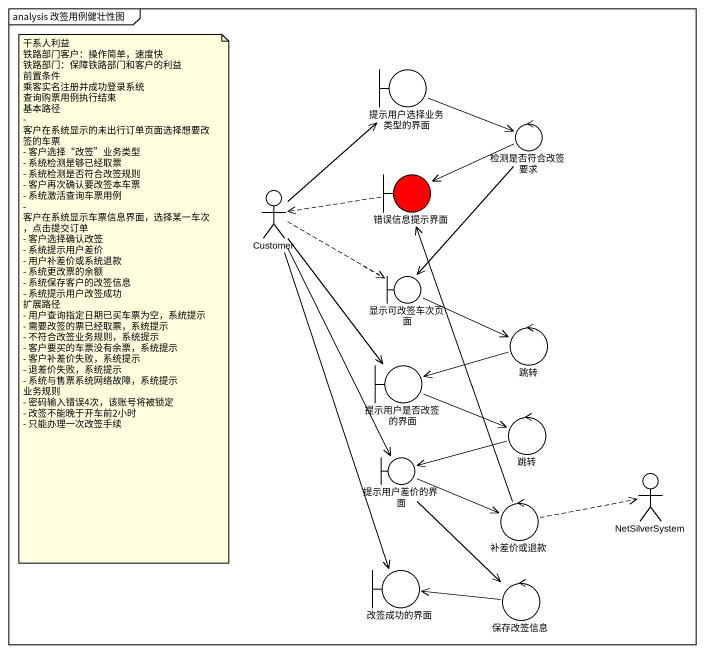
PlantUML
@startuml
mainframe analysis 改签用例健壮性图
boundary 提示用户选择业务类型的界面
control 检测是否符合改签要求
actor Customer
boundary 错误信息提示界面 #FF0000
boundary 显示可改签车次页面
control 跳转
boundary 提示用户是否改签的界面
control "跳转" as 跳转_2
boundary 提示用户差价的界面
actor NetSilverSystem
control 补差价或退款
boundary 改签成功的界面
control 保存改签信息
提示用户选择业务类型的界面 -right-> 检测是否符合改签要求
检测是否符合改签要求 -left-> 错误信息提示界面
检测是否符合改签要求 --> 显示可改签车次页面
Customer -up-> 提示用户选择业务类型的界面
Customer .right.> 显示可改签车次页面
Customer --> 提示用户是否改签的界面
Customer --> 提示用户差价的界面
Customer --> 改签成功的界面
错误信息提示界面 .left.> Customer
显示可改签车次页面 -right-> 跳转
跳转 -left-> 提示用户是否改签的界面
提示用户是否改签的界面 -right-> 跳转_2
跳转_2 -left-> 提示用户差价的界面
提示用户差价的界面 -right-> 补差价或退款
提示用户差价的界面 --> 保存改签信息
补差价或退款 -up-> 错误信息提示界面
补差价或退款 .right.> NetSilverSystem
保存改签信息 -left-> 改签成功的界面
note as N1
  干系人利益
  铁路部门客户：操作简单，速度快
  铁路部门：保障铁路部门和客户的利益
  前置条件
  乘客实名注册并成功登录系统
  查询购票用例执行结束
  基本路径
  - 客户在系统显示的未出行订单页面选择想要改签的车票
  - 客户选择“改签”业务类型
  - 系统检测是够已经取票
  - 系统检测是否符合改签规则
  - 客户再次确认要改签本车票
  - 系统激活查询车票用例
  - 客户在系统显示车票信息界面，选择某一车次，点击提交订单
  - 客户选择确认改签
  - 系统提示用户差价
  - 用户补差价或系统退款
  - 系统更改票的余额
  - 系统保存客户的改签信息
  - 系统提示用户改签成功
  扩展路径
  - 用户查询指定日期已买车票为空，系统提示
  - 需要改签的票已经取票，系统提示
  - 不符合改签业务规则，系统提示
  - 客户要买的车票没有余票，系统提示
  - 客户补差价失败，系统提示
  - 退差价失败，系统提示
  - 系统与售票系统网络故障，系统提示
  业务规则
  - 密码输入错误4次，该账号将被锁定
  - 改签不能晚于开车前2小时
  - 只能办理一次改签手续
end note
@enduml
